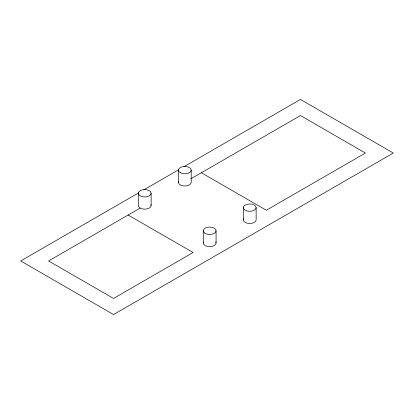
<?xml version="1.0" encoding="UTF-8"?>
<svg xmlns="http://www.w3.org/2000/svg" width="414" height="414" viewBox="0 0 414 414"><rect width="100%" height="100%" fill="white"/><g stroke="black" fill="none" stroke-linecap="round" stroke-linejoin="round"><path stroke-width="0.62" d="M138.762 192.8L20.7 260.96L113.534 314.557L393.3 153.04L300.466 99.443L184.08 166.635M143.798 189.891L178.486 169.864M140.206 208.066L48.588 260.96L113.534 298.458L193.095 252.524L128.149 215.026M190.968 178.76L300.466 115.542L365.412 153.04L266.331 210.24L201.385 172.747M256.147 207.631A6.396 3.695 0 0 1 246.553 210.829A6.396 3.695 0 0 1 246.553 204.433A6.396 3.695 0 0 1 256.147 207.631L256.147 219.813A6.396 3.695 0 0 1 248.917 223.477A6.396 3.695 0 0 1 243.572 218.861M243.354 207.631L243.354 219.813M216.072 230.769A6.396 3.695 0 0 1 206.477 233.967A6.396 3.695 0 0 1 206.477 227.571A6.396 3.695 0 0 1 216.072 230.769L216.072 242.951M203.279 230.769L203.279 242.951M191.201 170.133L191.201 182.32A6.396 3.695 0 0 1 183.966 185.979A6.396 3.695 0 0 1 178.625 181.363M178.408 170.133L178.408 182.32M151.126 193.271A6.396 3.695 0 0 1 141.531 196.469A6.396 3.695 0 0 1 141.531 190.073A6.396 3.695 0 0 1 151.126 193.271L151.126 205.453M138.333 193.271L138.333 205.453A6.396 3.695 0 0 0 145.562 209.117A6.396 3.695 0 0 0 150.908 204.5M215.854 241.993A6.396 3.695 0 0 1 209.675 246.646A6.396 3.695 0 0 1 203.502 241.993M180.281 172.747A6.396 3.695 0 0 0 190.983 171.091A6.396 3.695 0 0 0 183.148 166.568A6.396 3.695 0 0 0 180.281 172.747"/></g></svg>
